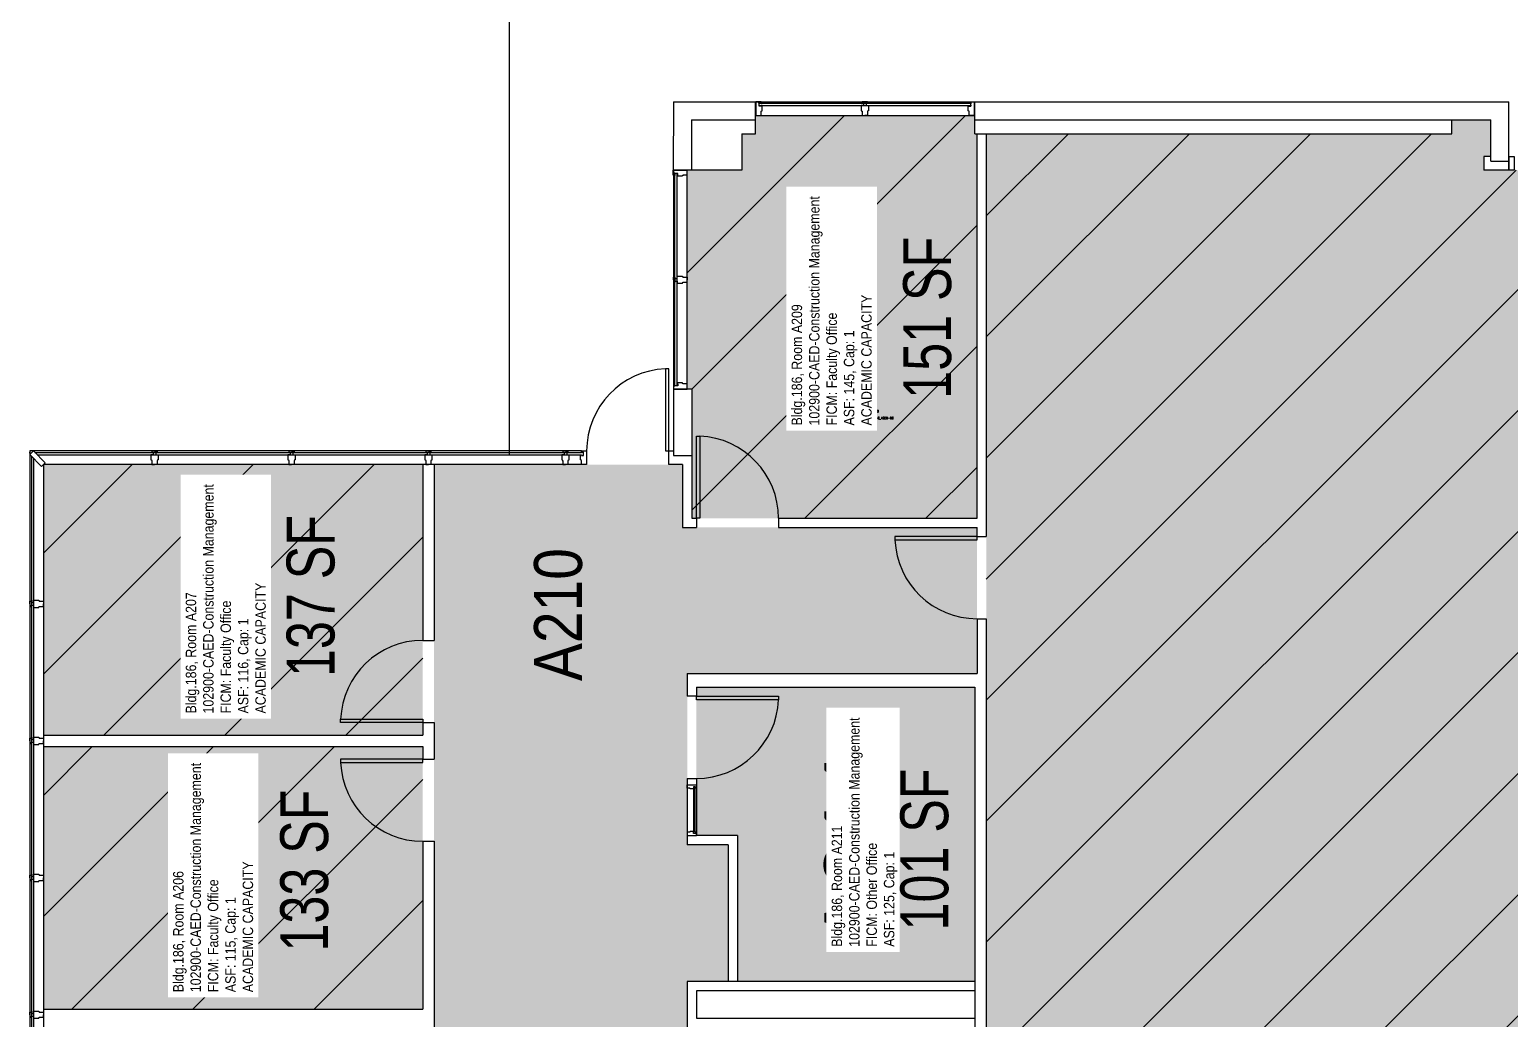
# Model space of a CAD drawing. Header units: inches. Extents: x -16 to 4862, y -246 to 5624.
# Drawn here: x 1267 to 1915, y 1281 to 1714 of the extents above; entities that cross this region are included whole.
import ezdxf
from ezdxf.enums import TextEntityAlignment as Align

# ---------------------------------------------------------------- set-up
doc = ezdxf.new("R2010")
doc.units = ezdxf.units.IN
doc.header["$LTSCALE"] = 10
doc.header["$MEASUREMENT"] = 0
doc.layers.get('0').update_dxf_attribs({"linetype": 'CONTINUOUS'})
for name, color, linetype in [('A-DOOR', 2, 'CONTINUOUS'), ('A-FLOR', 3, 'CONTINUOUS'), ('A-GLAZ', 1, 'CONTINUOUS'), ('A-GLAZ-SILL', 2, 'CONTINUOUS'), ('A-IDEN-CNUM', 7, 'CONTINUOUS'), ('A-IDEN-RNUM', 7, 'CONTINUOUS'), ('A-IDEN-SNUM', 4, 'CONTINUOUS'), ('A-IDEN-TEXT', 4, 'CONTINUOUS'), ('A-IDEN-VNUM', 4, 'CONTINUOUS'), ('A-WALL', 5, 'CONTINUOUS'), ('AREA-TEXT', 3, 'CONTINUOUS'), ('Rooms-Capacity', 4, 'CONTINUOUS'), ('Rooms-Category-Color', 7, 'CONTINUOUS'), ('Rooms-College-Color', 7, 'CONTINUOUS'), ('Rooms-Department-Color', 7, 'CONTINUOUS'), ('Rooms-Division-Color', 7, 'CONTINUOUS'), ('Rooms-Information', 7, 'CONTINUOUS')]:
    doc.layers.add(name, color=color, linetype=linetype)
doc.styles.add('AREA', font='arial.ttf', dxfattribs={"width": 0.75, "height": 24})
doc.styles.add('ROOMSNUMBER', font='TXT.SHX', dxfattribs={"height": 1})
doc.styles.add('ROOMVNUMBER', font='arial.ttf', dxfattribs={"width": 0.85, "height": 30})

# ---------------------------------------------------------------- blocks, each defined once
blk = doc.blocks.new('mullion')
for p, q in [((1313.96, 1526.44), (1313.96, 1524.19)), ((1314.4, 1528.12), (1314.4, 1527.44)), ((1316.65, 1528.12), (1314.4, 1528.12)), ((1316.65, 1527.44), (1314.4, 1527.44)), ((1314.94, 1527.44), (1314.94, 1526.44)), ((1316.11, 1527.44), (1316.11, 1526.44)), ((1316.65, 1528.12), (1316.65, 1527.44)), ((1317.09, 1526.44), (1317.09, 1524.19))]:
    blk.add_line(p, q)
for points in [[(1315.52, 1528.12), (1314.4, 1528.12), (1314.4, 1527.44), (1314.94, 1527.44), (1314.94, 1526.44), (1313.96, 1526.44)], [(1315.52, 1528.12), (1316.65, 1528.12), (1316.65, 1527.44), (1316.11, 1527.44), (1316.11, 1526.44), (1317.09, 1526.44)], [(1313.96, 1524.19), (1314.19, 1524.19), (1314.19, 1523.96), (1314.4, 1523.96), (1314.4, 1522.12), (1315.52, 1522.12)], [(1317.09, 1524.19), (1316.86, 1524.19), (1316.86, 1523.96), (1316.65, 1523.96), (1316.65, 1522.12), (1315.52, 1522.12)]]:
    blk.add_lwpolyline(points)
blk = doc.blocks.new('mullion end')
blk.add_lwpolyline([(1274.96, 1526.32), (1274.96, 1526.19), (1274.1, 1526.19), (1274.1, 1526.81), (1274.1, 1527.44), (1273.98, 1527.44), (1273.98, 1527.62), (1274.45, 1527.62), (1274.37, 1527.44), (1275, 1527.44), (1274.9, 1527.63), (1274.9, 1528.12), (1272.65, 1528.12), (1272.66, 1522.12), (1274.91, 1522.12), (1274.91, 1523.97), (1275.1, 1523.97), (1275.1, 1524.19), (1275.35, 1524.19), (1275.35, 1526.32), (1275.38, 1526.44), (1274.93, 1526.44)], close=True)

msp = doc.modelspace()

# ---------------------------------------------------------------- hatches: boundary and pattern name
at = {"layer": 'Rooms-Capacity'}
h = msp.add_hatch(dxfattribs=at)
h.set_pattern_fill('ANSI31', color=256, scale=300, style=0)
h.paths.add_polyline_path([(1554.54, 1652.63), (1578.6, 1652.63), (1578.6, 1668.62), (1584.61, 1668.62), (1584.74, 1676.62), (1680.62, 1676.62), (1680.62, 1668.62), (1681.62, 1668.62), (1681.62, 1500.12), (1556.65, 1500.12), (1556.65, 1556.63), (1554.62, 1556.63)])
h = msp.add_hatch(dxfattribs=at)
h.set_pattern_fill('ANSI31', color=256, scale=300, style=0)
h.paths.add_polyline_path([(1685.62, 1668.62), (1889.6, 1668.62), (1889.6, 1674.62), (1906.62, 1674.62), (1906.62, 1658.62), (1903.6, 1658.62), (1903.6, 1652.62), (2123.62, 1652.62), (2123.62, 1668.62), (2294.47, 1668.62), (2294.47, 1674.62), (2311.62, 1674.62), (2311.62, 1657.63), (2308.62, 1657.63), (2308.67, 1577.62), (2289.63, 1577.6), (2289.66, 1374.62), (2278.92, 1374.62), (2278.92, 1290.62), (2305.6, 1290.62), (2305.6, 1222.63), (2289.59, 1222.63), (2289.59, 1206.63), (1908.56, 1206.63), (1908.56, 1221.87), (1685.62, 1221.87)])
h = msp.add_hatch(dxfattribs=at)
h.set_pattern_fill('ANSI31', color=256, scale=300, style=0)
h.paths.add_polyline_path([(1272.66, 1523.63), (1438.78, 1523.63), (1438.78, 1405.12), (1272.66, 1405.12)])
h = msp.add_hatch(dxfattribs=at)
h.set_pattern_fill('ANSI31', color=256, scale=300, style=0)
h.paths.add_polyline_path([(1272.66, 1400.12), (1438.78, 1400.12), (1438.78, 1285.12), (1272.66, 1285.12)])
at = {"layer": 'Rooms-Category-Color', "true_color": 0xfa9ba3}
for points in [[(1554.54, 1652.63), (1578.6, 1652.63), (1578.6, 1668.62), (1584.61, 1668.62), (1584.74, 1676.62), (1680.62, 1676.62), (1680.62, 1668.62), (1681.62, 1668.62), (1681.62, 1500.12), (1556.65, 1500.12), (1556.65, 1556.63), (1554.62, 1556.63)], [(1272.66, 1523.63), (1438.78, 1523.63), (1438.78, 1405.12), (1272.66, 1405.12)], [(1680.62, 1426.12), (1558.66, 1426.12), (1558.66, 1361.12), (1576.66, 1361.12), (1576.66, 1297.12), (1680.62, 1297.12)], [(1272.66, 1400.12), (1438.78, 1400.12), (1438.78, 1285.12), (1272.66, 1285.12)]]:
    msp.add_hatch(color=241, dxfattribs=at).paths.add_polyline_path(points)
at = {"layer": 'Rooms-Category-Color', "true_color": 0xe3f498}
msp.add_hatch(color=61, dxfattribs=at).paths.add_polyline_path([(1685.62, 1668.62), (1889.6, 1668.62), (1889.6, 1674.62), (1906.62, 1674.62), (1906.62, 1658.62), (1903.6, 1658.62), (1903.6, 1652.62), (2123.62, 1652.62), (2123.62, 1668.62), (2294.47, 1668.62), (2294.47, 1674.62), (2311.62, 1674.62), (2311.62, 1657.63), (2308.62, 1657.63), (2308.67, 1577.62), (2289.63, 1577.6), (2289.66, 1374.62), (2278.92, 1374.62), (2278.92, 1290.62), (2305.6, 1290.62), (2305.6, 1222.63), (2289.59, 1222.63), (2289.59, 1206.63), (1908.56, 1206.63), (1908.56, 1221.87), (1685.62, 1221.87)])
at = {"layer": 'Rooms-Category-Color', "true_color": 0xadadad}
msp.add_hatch(color=253, dxfattribs=at).paths.add_polyline_path([(1443.78, 1523.63), (1552.65, 1523.63), (1552.65, 1496.12), (1681.62, 1496.12), (1681.62, 1432.12), (1554.66, 1432.12), (1554.66, 1357.12), (1572.66, 1357.12), (1572.66, 1297.12), (1554.66, 1297.12), (1554.65, 1063.33), (1681.62, 1063.33), (1681.62, 1003.37), (1908.6, 1003.35), (1908.6, 903.5), (1561.92, 903.5), (1443.78, 1044.03)])
at = {"layer": 'Rooms-College-Color', "true_color": 0xe3f498}
for points in [[(1554.54, 1652.63), (1578.6, 1652.63), (1578.6, 1668.62), (1584.61, 1668.62), (1584.74, 1676.62), (1680.62, 1676.62), (1680.62, 1668.62), (1681.62, 1668.62), (1681.62, 1500.12), (1556.65, 1500.12), (1556.65, 1556.63), (1554.62, 1556.63)], [(1685.62, 1668.62), (1889.6, 1668.62), (1889.6, 1674.62), (1906.62, 1674.62), (1906.62, 1658.62), (1903.6, 1658.62), (1903.6, 1652.62), (2123.62, 1652.62), (2123.62, 1668.62), (2294.47, 1668.62), (2294.47, 1674.62), (2311.62, 1674.62), (2311.62, 1657.63), (2308.62, 1657.63), (2308.67, 1577.62), (2289.63, 1577.6), (2289.66, 1374.62), (2278.92, 1374.62), (2278.92, 1290.62), (2305.6, 1290.62), (2305.6, 1222.63), (2289.59, 1222.63), (2289.59, 1206.63), (1908.56, 1206.63), (1908.56, 1221.87), (1685.62, 1221.87)], [(1272.66, 1523.63), (1438.78, 1523.63), (1438.78, 1405.12), (1272.66, 1405.12)], [(1680.62, 1426.12), (1558.66, 1426.12), (1558.66, 1361.12), (1576.66, 1361.12), (1576.66, 1297.12), (1680.62, 1297.12)], [(1272.66, 1400.12), (1438.78, 1400.12), (1438.78, 1285.12), (1272.66, 1285.12)]]:
    msp.add_hatch(color=61, dxfattribs=at).paths.add_polyline_path(points)
at = {"layer": 'Rooms-College-Color', "true_color": 0xadadad}
msp.add_hatch(color=253, dxfattribs=at).paths.add_polyline_path([(1443.78, 1523.63), (1552.65, 1523.63), (1552.65, 1496.12), (1681.62, 1496.12), (1681.62, 1432.12), (1554.66, 1432.12), (1554.66, 1357.12), (1572.66, 1357.12), (1572.66, 1297.12), (1554.66, 1297.12), (1554.65, 1063.33), (1681.62, 1063.33), (1681.62, 1003.37), (1908.6, 1003.35), (1908.6, 903.5), (1561.92, 903.5), (1443.78, 1044.03)])
at = {"layer": 'Rooms-Department-Color', "true_color": 0xe3f498}
for points in [[(1554.54, 1652.63), (1578.6, 1652.63), (1578.6, 1668.62), (1584.61, 1668.62), (1584.74, 1676.62), (1680.62, 1676.62), (1680.62, 1668.62), (1681.62, 1668.62), (1681.62, 1500.12), (1556.65, 1500.12), (1556.65, 1556.63), (1554.62, 1556.63)], [(1685.62, 1668.62), (1889.6, 1668.62), (1889.6, 1674.62), (1906.62, 1674.62), (1906.62, 1658.62), (1903.6, 1658.62), (1903.6, 1652.62), (2123.62, 1652.62), (2123.62, 1668.62), (2294.47, 1668.62), (2294.47, 1674.62), (2311.62, 1674.62), (2311.62, 1657.63), (2308.62, 1657.63), (2308.67, 1577.62), (2289.63, 1577.6), (2289.66, 1374.62), (2278.92, 1374.62), (2278.92, 1290.62), (2305.6, 1290.62), (2305.6, 1222.63), (2289.59, 1222.63), (2289.59, 1206.63), (1908.56, 1206.63), (1908.56, 1221.87), (1685.62, 1221.87)], [(1272.66, 1523.63), (1438.78, 1523.63), (1438.78, 1405.12), (1272.66, 1405.12)], [(1680.62, 1426.12), (1558.66, 1426.12), (1558.66, 1361.12), (1576.66, 1361.12), (1576.66, 1297.12), (1680.62, 1297.12)], [(1272.66, 1400.12), (1438.78, 1400.12), (1438.78, 1285.12), (1272.66, 1285.12)]]:
    msp.add_hatch(color=61, dxfattribs=at).paths.add_polyline_path(points)
at = {"layer": 'Rooms-Department-Color', "true_color": 0xacacac}
msp.add_hatch(color=253, dxfattribs=at).paths.add_polyline_path([(1443.78, 1523.63), (1552.65, 1523.63), (1552.65, 1496.12), (1681.62, 1496.12), (1681.62, 1432.12), (1554.66, 1432.12), (1554.66, 1357.12), (1572.66, 1357.12), (1572.66, 1297.12), (1554.66, 1297.12), (1554.65, 1063.33), (1681.62, 1063.33), (1681.62, 1003.37), (1908.6, 1003.35), (1908.6, 903.5), (1561.92, 903.5), (1443.78, 1044.03)])
at = {"layer": 'Rooms-Division-Color', "true_color": 0xe3f498}
for points in [[(1554.54, 1652.63), (1578.6, 1652.63), (1578.6, 1668.62), (1584.61, 1668.62), (1584.74, 1676.62), (1680.62, 1676.62), (1680.62, 1668.62), (1681.62, 1668.62), (1681.62, 1500.12), (1556.65, 1500.12), (1556.65, 1556.63), (1554.62, 1556.63)], [(1685.62, 1668.62), (1889.6, 1668.62), (1889.6, 1674.62), (1906.62, 1674.62), (1906.62, 1658.62), (1903.6, 1658.62), (1903.6, 1652.62), (2123.62, 1652.62), (2123.62, 1668.62), (2294.47, 1668.62), (2294.47, 1674.62), (2311.62, 1674.62), (2311.62, 1657.63), (2308.62, 1657.63), (2308.67, 1577.62), (2289.63, 1577.6), (2289.66, 1374.62), (2278.92, 1374.62), (2278.92, 1290.62), (2305.6, 1290.62), (2305.6, 1222.63), (2289.59, 1222.63), (2289.59, 1206.63), (1908.56, 1206.63), (1908.56, 1221.87), (1685.62, 1221.87)], [(1272.66, 1523.63), (1438.78, 1523.63), (1438.78, 1405.12), (1272.66, 1405.12)], [(1680.62, 1426.12), (1558.66, 1426.12), (1558.66, 1361.12), (1576.66, 1361.12), (1576.66, 1297.12), (1680.62, 1297.12)], [(1272.66, 1400.12), (1438.78, 1400.12), (1438.78, 1285.12), (1272.66, 1285.12)]]:
    msp.add_hatch(color=61, dxfattribs=at).paths.add_polyline_path(points)
at = {"layer": 'Rooms-Division-Color', "true_color": 0xadadad}
msp.add_hatch(color=253, dxfattribs=at).paths.add_polyline_path([(1443.78, 1523.63), (1552.65, 1523.63), (1552.65, 1496.12), (1681.62, 1496.12), (1681.62, 1432.12), (1554.66, 1432.12), (1554.66, 1357.12), (1572.66, 1357.12), (1572.66, 1297.12), (1554.66, 1297.12), (1554.65, 1063.33), (1681.62, 1063.33), (1681.62, 1003.37), (1908.6, 1003.35), (1908.6, 903.5), (1561.92, 903.5), (1443.78, 1044.03)])

# ---------------------------------------------------------------- linework, layer by layer
at = {"layer": 'A-DOOR'}
for p, q in [((1546.59, 1565.63), (1545.09, 1565.63)), ((1545.09, 1565.63), (1545.09, 1529.63)), ((1546.59, 1529.63), (1546.59, 1565.63)), ((1558.66, 1500.12), (1558.66, 1536.12)), ((1558.66, 1536.12), (1560.16, 1536.12)), ((1560.16, 1536.12), (1560.16, 1500.12)), ((1545.09, 1529.63), (1546.59, 1529.63)), ((1560.16, 1500.12), (1558.66, 1500.12)), ((1681.62, 1492.12), (1645.62, 1492.12)), ((1645.62, 1492.12), (1645.62, 1490.62)), ((1681.62, 1490.62), (1681.62, 1492.12)), ((1645.62, 1490.62), (1681.62, 1490.62)), ((1558.66, 1422.13), (1594.66, 1422.13)), ((1558.66, 1420.63), (1558.66, 1422.13)), ((1594.66, 1420.63), (1558.66, 1420.63)), ((1594.66, 1422.13), (1594.66, 1420.63)), ((1402.78, 1410.62), (1402.78, 1412.12)), ((1402.78, 1412.12), (1438.78, 1412.12)), ((1438.78, 1410.62), (1402.78, 1410.62)), ((1438.78, 1412.12), (1438.78, 1410.62)), ((1438.78, 1394.62), (1402.78, 1394.62)), ((1402.78, 1394.62), (1402.78, 1393.12)), ((1402.78, 1393.12), (1438.78, 1393.12)), ((1438.78, 1393.12), (1438.78, 1394.62))]:
    msp.add_line(p, q, dxfattribs=at)
for centre, radius, start, end in [((1546.65, 1529.61), 36.06, 92.47772, 179.96003), ((1558.66, 1500.13), 35.99, 359.99378, 87.62594), ((1681.61, 1492.11), 35.99, 182.37406, 270.00622), ((1438.78, 1410.63), 35.99, 89.99378, 177.62594), ((1558.63, 1422.19), 36.06, 270.03997, 357.52228), ((1438.78, 1394.61), 35.99, 182.37406, 270.00622)]:
    msp.add_arc(centre, radius, start, end, dxfattribs=at)
at = {"layer": 'A-FLOR'}
msp.add_line((1476.6, 1754.63), (1476.6, 1528.12), dxfattribs=at)
at = {"layer": 'A-GLAZ'}
for p, q in [((1584.61, 1682.62), (1680.62, 1682.62)), ((1586.05, 1680.94), (1679.17, 1680.94)), ((1584.74, 1676.62), (1680.75, 1676.62)), ((1548.59, 1652.63), (1548.61, 1556.63)), ((1550.29, 1558.08), (1550.29, 1651.19)), ((1554.62, 1558.96), (1554.62, 1650.38)), ((1508.37, 1529.63), (1266.66, 1529.63)), ((1266.66, 1529.63), (1266.66, 730.63)), ((1268.34, 1526.35), (1268.34, 734.77)), ((1269.92, 1527.95), (1508.37, 1527.95)), ((1557.53, 1362.09), (1557.52, 1381.85)), ((1558.2, 1362.69), (1558.19, 1382.41))]:
    msp.add_line(p, q, dxfattribs=at)
for points in [[(1508.38, 1523.63), (1272.66, 1523.63), (1272.66, 1400.12)], [(1272.66, 1400.12), (1272.66, 736.63), (1908.56, 736.63), (1908.62, 903.5)]]:
    msp.add_lwpolyline(points, dxfattribs=at)
at = {"layer": 'A-GLAZ-SILL'}
for p, q in [((1586.05, 1681.94), (1679.17, 1681.94)), ((1549.29, 1558.08), (1549.29, 1651.19)), ((1267.34, 1527.35), (1267.34, 733.77)), ((1268.92, 1528.95), (1508.37, 1528.95))]:
    msp.add_line(p, q, dxfattribs=at)
at = {"layer": 'A-WALL'}
for p, q in [((1548.59, 1682.62), (1548.54, 1652.63)), ((1548.59, 1682.62), (1584.61, 1682.62)), ((1584.61, 1668.62), (1584.61, 1682.62)), ((1680.62, 1668.62), (1680.62, 1682.62)), ((1680.62, 1682.62), (1914.62, 1682.62)), ((1914.62, 1656.62), (1914.62, 1682.62)), ((1556.59, 1674.62), (1584.61, 1674.62)), ((1556.59, 1674.62), (1556.6, 1652.63)), ((1680.62, 1674.62), (1906.62, 1674.62)), ((1889.6, 1668.62), (1889.6, 1674.62)), ((1906.62, 1656.62), (1906.62, 1674.62)), ((1578.6, 1668.62), (1584.61, 1668.62)), ((1578.6, 1668.62), (1578.6, 1652.63)), ((1680.62, 1668.62), (1889.6, 1668.62)), ((1681.62, 1500.12), (1681.62, 1668.62)), ((1685.62, 1668.62), (1685.62, 1492.12)), ((1906.62, 1658.62), (1903.6, 1658.62)), ((1903.6, 1658.62), (1903.6, 1652.62)), ((1906.62, 1656.62), (1914.62, 1656.62)), ((1914.62, 1658.62), (1914.62, 1652.65)), ((1556.6, 1652.63), (1548.54, 1652.63)), ((1578.6, 1652.63), (1556.6, 1652.63)), ((1914.62, 1652.65), (1903.6, 1652.65)), ((1556.65, 1556.63), (1548.59, 1556.63)), ((1548.59, 1556.63), (1548.59, 1527.62)), ((1556.65, 1556.63), (1556.65, 1500.12)), ((1266.59, 1529.08), (1266.59, 1528.58)), ((1266.65, 1528.04), (1268.24, 1529.63)), ((1271.85, 1522.84), (1266.65, 1528.04)), ((1273.44, 1524.43), (1268.24, 1529.63)), ((1271.85, 1522.84), (1273.44, 1524.43)), ((1546.59, 1523.63), (1546.59, 1529.62)), ((1546.59, 1529.62), (1548.59, 1529.62)), ((1548.59, 1527.62), (1556.65, 1527.62)), ((1438.78, 1523.63), (1438.78, 1446.62)), ((1443.78, 1523.63), (1443.78, 1446.62)), ((1552.65, 1523.63), (1546.59, 1523.63)), ((1552.65, 1523.63), (1552.65, 1496.12)), ((1556.65, 1500.12), (1558.66, 1500.12)), ((1558.66, 1500.12), (1558.66, 1496.12)), ((1594.66, 1500.12), (1594.66, 1496.12)), ((1594.66, 1500.12), (1681.62, 1500.12)), ((1552.65, 1496.12), (1558.66, 1496.12)), ((1594.66, 1496.12), (1681.62, 1496.12)), ((1681.62, 1492.12), (1681.62, 1496.12)), ((1681.62, 1492.12), (1685.62, 1492.12)), ((1266.66, 1462.87), (1266.66, 1462.37)), ((1681.62, 1456.12), (1681.62, 1432.12)), ((1681.62, 1456.12), (1685.62, 1456.12)), ((1685.62, 1456.12), (1685.62, 1221.87)), ((1438.78, 1446.62), (1443.78, 1446.62)), ((1554.66, 1432.12), (1554.66, 1422.13)), ((1554.66, 1432.12), (1681.62, 1432.12)), ((1558.66, 1422.13), (1554.66, 1422.13)), ((1558.66, 1426.12), (1558.66, 1422.13)), ((1558.66, 1426.12), (1680.62, 1426.12)), ((1680.62, 1426.12), (1680.62, 1198.12)), ((1438.78, 1410.62), (1443.78, 1410.62)), ((1438.78, 1410.62), (1438.78, 1405.12)), ((1443.78, 1410.62), (1443.78, 1394.62)), ((1266.66, 1402.87), (1266.66, 1402.37)), ((1272.66, 1405.12), (1438.78, 1405.12)), ((1272.66, 1400.12), (1438.78, 1400.12)), ((1438.78, 1400.12), (1438.78, 1394.62)), ((1438.78, 1394.62), (1443.78, 1394.62)), ((1439.28, 1394.62), (1443.28, 1394.62)), ((1554.65, 1383.37), (1554.65, 1374.38)), ((1554.65, 1383.37), (1554.65, 1361.12)), ((1554.66, 1386.13), (1558.66, 1386.13)), ((1554.66, 1386.13), (1554.66, 1357.12)), ((1558.66, 1386.13), (1558.66, 1361.12)), ((1438.78, 1358.62), (1443.78, 1358.62)), ((1438.78, 1358.62), (1438.78, 1285.12)), ((1443.78, 1358.62), (1443.78, 1206.6)), ((1572.66, 1357.12), (1554.66, 1357.12)), ((1576.66, 1361.12), (1558.66, 1361.12)), ((1572.66, 1357.12), (1572.66, 1297.12)), ((1576.66, 1361.12), (1576.66, 1297.12)), ((1266.66, 1342.87), (1266.66, 1342.37)), ((1554.66, 1297.12), (1554.66, 1273.12)), ((1680.62, 1297.12), (1554.66, 1297.12)), ((1558.66, 1293.12), (1558.66, 1281.12)), ((1572.6, 1293.12), (1558.66, 1293.12)), ((1680.62, 1293.12), (1572.6, 1293.12)), ((1272.66, 1285.12), (1438.78, 1285.12)), ((1266.66, 1282.87), (1266.66, 1282.37)), ((1558.66, 1281.12), (1572.6, 1281.12)), ((1572.6, 1281.12), (1680.62, 1281.12))]:
    msp.add_line(p, q, dxfattribs=at)
for points in [[(1914.62, 1658.62), (1916.87, 1658.62), (1916.87, 1652.65), (1914.62, 1652.65)], [(1558.66, 1383.37), (1558.66, 1381.87), (1558.32, 1381.87), (1558.2, 1381.8), (1558.2, 1382.22), (1558.32, 1382.17), (1558.32, 1382.49), (1558.2, 1382.49), (1558.2, 1382.41), (1557.36, 1382.41), (1557.36, 1381.83), (1557.44, 1381.83), (1557.53, 1381.85), (1557.53, 1381.55), (1557.44, 1381.57), (1556.02, 1381.57), (1556.02, 1381.74), (1555.87, 1381.74), (1555.87, 1381.87), (1554.65, 1381.87), (1554.65, 1383.37)], [(1558.66, 1361.12), (1558.65, 1362.63), (1558.32, 1362.63), (1558.19, 1362.69), (1558.19, 1362.28), (1558.32, 1362.32), (1558.32, 1362.01), (1558.19, 1362.01), (1558.19, 1362.09), (1557.36, 1362.09), (1557.36, 1362.67), (1557.44, 1362.67), (1557.52, 1362.64), (1557.52, 1362.95), (1557.44, 1362.93), (1556.02, 1362.93), (1556.02, 1362.76), (1555.87, 1362.76), (1555.87, 1362.63), (1554.65, 1362.63), (1554.65, 1361.12)]]:
    msp.add_lwpolyline(points, close=True, dxfattribs=at)

# ---------------------------------------------------------------- block references
for name, p in [('mullion end', (312.09, 154.5)), ('mullion', (316.96, 154.5)), ('mullion', (5.76, 1.51)), ('mullion', (65.76, 1.51)), ('mullion', (125.76, 1.51)), ('mullion', (185.76, 1.51))]:
    msp.add_blockref(name, p, dxfattribs=at)
at = {"layer": 'A-WALL', "xscale": -1}
for p in [(2953.02, 154.5), (2783.25, 1.51)]:
    msp.add_blockref('mullion end', p, dxfattribs=at)
at = {"layer": 'A-WALL', "xscale": -1, "rotation": 90}
msp.add_blockref('mullion end', (3076.67, 2925.29), dxfattribs=at)
at = {"layer": 'A-WALL', "rotation": 90}
for name, p in [('mullion', (3076.72, 289.11)), ('mullion end', (3076.74, 284.06)), ('mullion', (2794.78, 147.1)), ('mullion', (2794.78, 87.1)), ('mullion', (2794.78, 27.1)), ('mullion', (2794.78, -32.9))]:
    msp.add_blockref(name, p, dxfattribs=at)

# ---------------------------------------------------------------- texts
at = {"layer": 'A-IDEN-CNUM', "style": 'ROOMSNUMBER', "width": 0.85}
for s, p in [('CAD #186-0_A209-00', (1630.92, 1543.52)), ('CAD #186-0_A207-00', (1352.09, 1457)), ('CAD #186-0_A211-00', (1618.96, 1343.24)), ('CAD #186-0_A206-00', (1343.5, 1334.38))]:
    msp.add_text(s, height=1, rotation=360, dxfattribs=at).set_placement(p)
at = {"layer": 'A-IDEN-RNUM', "style": 'ROOMSNUMBER', "width": 0.85}
for s, p in [('A209-00', (1630.92, 1546.52)), ('A207-00', (1352.09, 1460)), ('A211-00', (1618.96, 1346.24)), ('A206-00', (1343.5, 1337.38))]:
    msp.add_text(s, height=1, rotation=360, dxfattribs=at).set_placement(p)
at = {"layer": 'A-IDEN-SNUM', "style": 'ROOMSNUMBER', "width": 0.85}
for s, p in [('1860A20900', (1630.92, 1546.52)), ('1860A20700', (1352.09, 1460)), ('1860A21100', (1618.96, 1346.24)), ('1860A20600', (1343.5, 1337.38))]:
    msp.add_text(s, height=1, rotation=360, dxfattribs=at).set_placement(p)
at = {"layer": 'A-IDEN-TEXT', "style": 'ROOMVNUMBER', "width": 0.85}
msp.add_text('A210', height=21, rotation=90, dxfattribs=at).set_placement((1498.06, 1457.93), align=Align.MIDDLE_CENTER)
at = {"layer": 'A-IDEN-VNUM', "style": 'ROOMVNUMBER', "width": 0.85}
for s, p in [('A209', (1619.53, 1585.12)), ('A207', (1354.1, 1458.95)), ('A211', (1630.76, 1356.74)), ('A206', (1348.55, 1336.84))]:
    msp.add_text(s, height=32, rotation=90, dxfattribs=at).set_placement(p, align=Align.MIDDLE_CENTER)
at = {"layer": 'AREA-TEXT', "style": 'AREA', "width": 0.75}
for s, p in [('151 SF', (1659.76, 1587.97)), ('137 SF', (1389.65, 1466.06)), ('101 SF', (1658.51, 1355.04)), ('133 SF', (1386.87, 1345.8))]:
    msp.add_text(s, height=21, rotation=90, dxfattribs=at).set_placement(p, align=Align.MIDDLE_CENTER)

# ---------------------------------------------------------------- next in the draw order: texts
at = {"layer": 'Rooms-Information', "width": 102.4, "attachment_point": 7, "rotation": 90, "style": 'ROOMVNUMBER', "bg_fill": 3, "box_fill_scale": 1.5, "bg_fill_color": 256, "bg_fill_true_color": 13158600, "bg_fill_transparency": 0}
for s, insert, char_height in [('Bldg.186, Room A209^M^J102900-CAED-Construction Management^M^JFICM: Faculty Office^M^JASF: 145, Cap: 1^M^JACADEMIC CAPACITY', (1635.53, 1540.78), 4.57143), ('Bldg.186, Room A207^M^J102900-CAED-Construction Management^M^JFICM: Faculty Office^M^JASF: 116, Cap: 1^M^JACADEMIC CAPACITY', (1370.1, 1414.61), 4.57143), ('Bldg.186, Room A211^M^J102900-CAED-Construction Management^M^JFICM: Other Office^M^JASF: 125, Cap: 1', (1646.76, 1312.4), 4.5714), ('Bldg.186, Room A206^M^J102900-CAED-Construction Management^M^JFICM: Faculty Office^M^JASF: 115, Cap: 1^M^JACADEMIC CAPACITY', (1364.55, 1292.49), 4.57143)]:
    msp.add_mtext(s, dxfattribs=dict(at, insert=insert, char_height=char_height))

doc.saveas('drawing.dxf')
